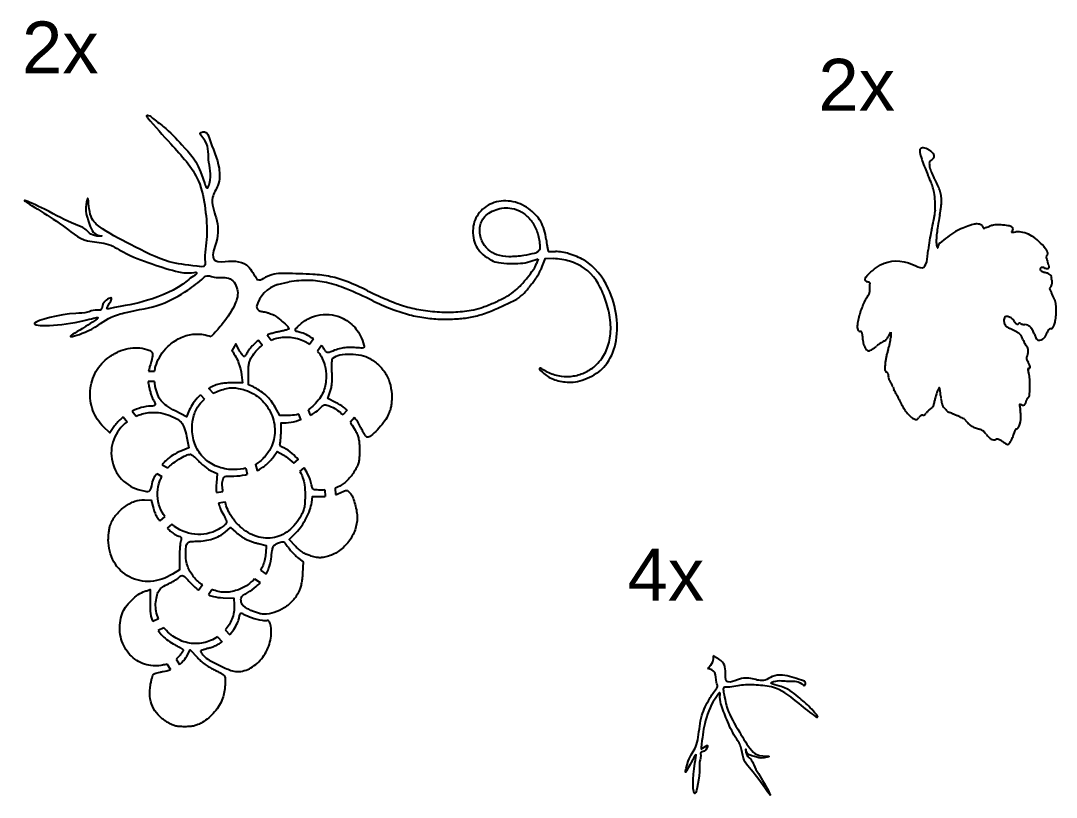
# Model space of a CAD drawing. Header units: millimetres. Extents: x 19 to 1015, y 178 to 925.
import ezdxf

# ---------------------------------------------------------------- set-up
doc = ezdxf.new("R2010")
doc.units = ezdxf.units.MM
doc.styles.add('Größe 50', font='arial.ttf', dxfattribs={"height": 50})

msp = doc.modelspace()

# ---------------------------------------------------------------- linework, layer by layer
for p, q in [((508.85, 693.3), (516.86, 695.78)), ((516.86, 695.78), (515.33, 691.3)), ((520.98, 688.5), (524.13, 696.48)), ((524.13, 696.48), (531.45, 696.15)), ((274.28, 681.75), (267.28, 681.79)), ((266.31, 671.2), (277.5, 673.91)), ((478.32, 648.56), (494.71, 656)), ((256.49, 622.76), (260.3, 617.81)), ((300.81, 618.86), (297.33, 613.71)), ((853.95, 621.33), (856.23, 625.4)), ((856.23, 625.4), (856.04, 620.23)), ((308.63, 612.56), (304.87, 607.01)), ((858.28, 572.61), (858.99, 570.07)), ((192.28, 565.15), (196, 560.97)), ((126.42, 549.23), (130.29, 544.56)), ((295.88, 550.63), (297.85, 545.47)), ((333.37, 550.34), (329.2, 545.81)), ((117.94, 543.79), (121.76, 539.18)), ((340.36, 543.17), (336.09, 538.53)), ((877.07, 542.58), (879.29, 541.66)), ((926.66, 541.84), (929.37, 539.13)), ((150.09, 489.27), (155.19, 486.62)), ((155.32, 497.82), (160.85, 494.95)), ((235.72, 494.38), (237.24, 488.59)), ((287.83, 491.18), (291.99, 494.69)), ((207.58, 471.09), (213.84, 472.05)), ((311.8, 473.58), (312.16, 467.22)), ((321.71, 475.41), (322.08, 469.02)), ((209.45, 461.26), (215.85, 462.24)), ((157.89, 447.89), (153.16, 443.85)), ((164.65, 440.51), (160.12, 436.64)), ((250.05, 396.34), (255.3, 392.56)), ((194.13, 382.12), (190.76, 376.99)), ((244.27, 388.19), (249.57, 384.36)), ((203.14, 377.61), (199.77, 372.5)), ((151.85, 349.59), (146.22, 347.03)), ((157.07, 340.98), (151.38, 338.39)), ((216.06, 338.91), (220.29, 334.21)), ((208.56, 332.28), (212.92, 327.44)), ((168.81, 310.89), (172.07, 305.73)), ((160, 306.11), (163.36, 300.79))]:
    msp.add_line(p, q)
for points in [[(491.62, 744.48, -0.089204), (501.22, 740.77, -0.082637), (509.23, 733.88, -0.076532), (515.03, 724.25, -0.061946), (518.21, 712.6, -0.042237), (518.57, 706.29, -0.206347), (517.1, 703.12, -0.127556), (513.29, 701.15, -0.012786), (503.17, 699.13, -0.044234), (488.84, 697.94, -0.082413), (477.39, 699.9, -0.101855), (468.8, 705.01, -0.101723), (462.93, 713.1, -0.060535), (461.13, 718.85, -0.064117), (460.8, 724.76, -0.066708), (461.97, 730.34, -0.075709), (464.54, 735.17, -0.088695), (469.49, 739.79, -0.061124), (476.4, 743.16, -0.059352), (484.16, 744.83, -0.071119)], [(286.78, 546.44, -0.019033), (284.53, 545.92, -0.046316), (276.96, 545.19), (268.52, 545.15), (264.01, 553.13, 0.033069), (260.07, 559.15, 0.040521), (255.6, 564.18, 0.040296), (250.37, 568.43, 0.060825), (238.37, 574.68), (238.37, 586.02, -0.012718), (238.53, 592.22, -0.046489), (239.09, 596.11, -0.059102), (240.28, 599.33, -0.030313), (242.48, 603.05, -0.080161), (251.58, 612.74), (247.92, 617.49, 0.043198), (240.18, 610.07, 0.06082), (237.51, 606.15, -0.020383), (236.58, 604.52, -0.028116), (235.61, 603.15, -0.027601), (234.71, 602.14, -0.199904), (234.13, 601.89, -0.218271), (233.5, 602.18, -0.016082), (232.29, 603.69, -0.019996), (230.92, 605.66, -0.013718), (229.52, 608), (226.09, 614.1), (222.49, 607.35, -0.079002), (228.92, 595.6, -0.053087), (231.64, 584.35), (232.68, 576.51), (221.63, 576.51, 0.0151), (215.68, 576.33, 0.035249), (211.26, 575.75, 0.054072), (205.97, 574.06, 0.03908), (200.25, 571.23), (204.36, 566.62, -0.036538), (210.64, 569.32, -0.028665), (217.31, 571.2, -0.052337), (222.92, 571.84, -0.052156), (228.55, 571.3, -0.028262), (235.29, 569.54, -0.106792), (250.12, 560.94, -0.104205), (260.24, 546.92, -0.106123), (263.73, 530.23, -0.11473), (259.89, 514.09, -0.073036), (253.29, 504.62, -0.074622), (245.07, 498.13), (246.65, 492.13, 0.057654), (255.44, 497.86, 0.069318), (262.45, 505.56), (265.92, 510.62), (271.73, 507.36, -0.025988), (274.26, 505.76, -0.044845), (281.9, 499.25), (286.06, 502.77, 0.028343), (280.43, 508.72, 0.091093), (272.35, 513.95, -0.031901), (270.22, 514.99, -0.108463), (269.09, 516.03, -0.145398), (268.66, 517.26, -0.075922), (268.85, 518.88, 0.03631), (269.17, 520.58, 0.009443), (269.44, 523.35, 0.009551), (269.64, 526.53, 0.009621), (269.71, 529.71), (269.73, 538.19, 0.122651), (288.67, 541.46)]]:
    msp.add_lwpolyline(points, format="xyb", close=True)
for points in [[(245.96, 650.08, 0.272151), (249.61, 645.63, 0.028255), (252.7, 645.07, -0.064463), (255.47, 644.48, -0.009696), (258.37, 643.58, -0.016199), (260.77, 642.69, -0.061106), (265.05, 640.31, -0.019234), (270.82, 635.75, -0.012826), (276.24, 630.88, -0.205968), (277.19, 628.66, -0.31995), (276.86, 628.2, -0.009337), (274.46, 627.42, -0.015495), (271.45, 626.61, -0.009647), (267.88, 625.83, 0.011967), (264.01, 624.98, 0.011129), (260.1, 623.92, 0.011186), (256.66, 622.82, 0.002772), (256.49, 622.76)], [(300.81, 618.86, 0.028664), (293.7, 623.16, 0.072619), (288.02, 625.19, -0.026847), (284.37, 626.12, -0.300575), (283.46, 627.23, -0.214323), (283.99, 628.81, -0.015119), (287.33, 632.2, -0.079276), (296.5, 638.55, -0.074492), (307.38, 641.9, -0.074689), (318.75, 641.92, -0.080408), (329.31, 638.55, -0.050319), (336.24, 634.11, -0.058614), (341.76, 628.57, -0.055151), (346.09, 621.61, -0.037608), (349.47, 612.92, -0.100658), (349.64, 611.15, -0.309964), (348.9, 610.29, -0.07859), (346.8, 610.06, -0.004555), (340.32, 610.45, 0.023889), (333.85, 610.59, 0.040617), (328.47, 610.01, 0.03734), (322.95, 608.52, 0.016928), (315.98, 605.8, -0.148554), (314.81, 605.67, -0.110981), (313.6, 606.18, -0.073205), (312.34, 607.41, -0.029722), (311, 609.4, 0.055377), (308.63, 612.56, 0.055377)], [(148.12, 587.8, -0.03145), (149.05, 592.38, -0.064157), (152.68, 601.13, -0.053483), (158.6, 609.29, -0.074356), (169.32, 618.1, -0.086793), (181.61, 622.81, -0.086759), (194.77, 623.07, -0.042452), (202.52, 621.19, -0.042452)], [(260.3, 617.81, -0.038156), (265.79, 619.61, -0.095819), (280.11, 620.32, -0.089488), (294.05, 615.7, -0.024076), (297.33, 613.71, -0.024076)], [(117.94, 543.79, 0.008955), (116.46, 542.59, 0.061849), (109.58, 535.14), (104.93, 528.66), (99.05, 534.3, -0.113672), (88.72, 550.06, -0.108347), (86.09, 569.04, -0.108248), (91.64, 587.4, -0.11328), (104.3, 601.4, -0.044274), (113.43, 606.65, -0.058103), (122.56, 609.65, -0.062129), (131.63, 610.35, -0.062511), (140.57, 608.8, -0.054848), (144.57, 607.08, -0.227197), (146.03, 604.98, -0.102639), (145.88, 601.42, -0.007494), (143.32, 591.91, 0.011635), (142.25, 587.8, 0.011635)], [(304.87, 607.01, -0.044763), (308.22, 602.25, -0.072681), (311.81, 593.17, -0.058051), (313.03, 582.71, -0.038134), (312.46, 575.23, -0.055066), (310.74, 568.83, -0.054366), (307.64, 562.9, -0.036003), (302.92, 556.83, -0.045801), (297.3, 551.65, -0.014349), (295.88, 550.63, -0.014349)], [(333.37, 550.34, 0.020382), (329.89, 553.06, 0.038609), (322.21, 557.74), (314.69, 561.54), (317.03, 568.41, 0.03306), (318.06, 572.24, 0.027003), (318.66, 576.44, 0.023066), (318.86, 581.29, 0.01345), (318.68, 587.11, -0.010384), (318.49, 592.23, -0.021798), (318.6, 596.2, -0.023235), (318.95, 599.12, -0.181209), (319.62, 600.29, -0.125368), (326.25, 603.41, -0.050325), (336.3, 604.33, -0.049464), (346.86, 603.17, -0.081423), (355.21, 599.93, -0.058999), (364.36, 592.97, -0.072109), (370.93, 584.47, -0.071617), (374.85, 574.41, -0.057165), (376.18, 562.82, -0.018702), (375.98, 557.45, -0.035666), (375.35, 553.17, -0.037157), (374.14, 549.14, -0.022267), (372.14, 544.55, -0.050556), (368.27, 538.32, -0.026944), (362.35, 531.44, -0.021928), (356.21, 525.58, -0.181526), (352.66, 524.25, -0.230861), (351.76, 524.69, -0.017994), (350.15, 526.92, -0.021648), (348.36, 529.85, -0.014714), (346.57, 533.32, 0.043172), (342.22, 540.71, 0.014722), (340.36, 543.17, 0.014722)], [(141.79, 577.8, 0.012688), (142.6, 573.24, 0.013274), (143.49, 569.39, 0.013492), (144.58, 565.62, 0.013377), (145.71, 562.39, 0.052742), (146.65, 560.51, -0.031406), (148.43, 557.33, -0.193746), (148.55, 555.49, -0.263564), (147.38, 554.43, -0.055362), (144.54, 554.11, 0.072505), (135.18, 552.75, 0.046329), (126.42, 549.23)], [(192.28, 565.15, 0.013142), (190.32, 563.22, 0.039116), (185.17, 556.92, 0.048002), (181.44, 550.3), (178.6, 543.89), (167.8, 549.52, -0.031498), (159.75, 554.38, -0.070457), (154.53, 559.23, -0.076609), (151.11, 565.06, -0.043129), (148.75, 572.94, -0.025983), (148, 577.8)], [(235.72, 494.38, -0.014336), (233.64, 493.92, -0.063971), (221.44, 493.19, -0.087488), (206.39, 496.9, -0.10141), (194.4, 505.44, -0.101552), (186.74, 518, -0.087968), (184.12, 533.23, -0.071948), (185.94, 545.29, -0.085396), (191.08, 555.57, -0.052557), (196, 560.97)], [(130.29, 544.56, -0.080655), (142.44, 547.96, -0.113358), (160.81, 545.87, -0.036027), (168.67, 542.44, -0.092645), (173.52, 538.62, -0.094074), (176.61, 533.34, -0.037918), (178.83, 525.25), (180.99, 514.08), (173.43, 510.95, 0.038702), (165.71, 507.02, 0.05023), (159.37, 502.23, 0.039512), (155.32, 497.82, 0.039512)], [(297.85, 545.47, 0.013813), (301.91, 547.73, 0.07037), (306.99, 551.81, -0.025109), (309.79, 554.5, -0.143034), (311.64, 555.36, -0.120755), (313.82, 555.15, -0.015751), (318.21, 553.48, -0.063992), (324.14, 550.06, -0.023281), (329.2, 545.81, -0.023281)], [(336.09, 538.53, -0.004124), (336.86, 537.58, -0.047632), (341.13, 531.03, -0.025775), (343.18, 526.58, -0.044616), (344.34, 522.68, -0.0371), (344.92, 518.17, -0.012629), (345.1, 511.56, -0.0115), (344.96, 504.81, -0.041191), (344.42, 500.54, -0.052779), (343.27, 496.98, -0.028712), (341.16, 492.89, -0.048366), (334.7, 484.04, -0.076063), (327.46, 478.05, -0.054405), (321.71, 475.41, -0.054405)], [(160.85, 494.95, -0.041772), (164.6, 498.34, -0.025216), (171.45, 503.02, -0.022818), (178.37, 506.83, -0.11502), (182.64, 507.83, -0.157353), (183.71, 507.48, -0.016732), (185.8, 505.86, -0.019337), (188.21, 503.71, -0.014383), (190.71, 501.15, 0.02349), (193.49, 498.41, 0.018321), (196.75, 495.69, 0.018668), (199.97, 493.38, 0.042198), (202.61, 491.94), (208.35, 489.4), (207.49, 480.24, 0.044033), (207.45, 472.42, 0.005528), (207.58, 471.09, 0.005528)], [(213.84, 472.05, -0.014366), (213.15, 477.61, -0.085174), (213.56, 483.05, -0.071194), (214.47, 485.25, -0.174542), (215.79, 486.36, -0.079711), (218.22, 486.83, -0.007805), (224.2, 486.92, 0.055565), (235.59, 488.19, 0.008663), (237.24, 488.59)], [(287.83, 491.18, -0.04919), (290.46, 485.68, -0.056802), (292.2, 478.39, -0.029142), (292.79, 469, -0.010942), (292.67, 461.82, -0.038191), (292.13, 457.21, -0.047885), (290.98, 453.3, -0.025309), (288.85, 448.71, -0.102974), (276.97, 434.31, -0.133217), (261.32, 427.49, -0.13255), (244.32, 429.49, -0.101446), (228.63, 439.85, -0.024013), (226.05, 442.69, -0.015562), (223.33, 446.2, -0.015652), (220.89, 449.8, -0.028427), (219.16, 452.91, -0.043212), (216.48, 459.94, -0.00607), (215.85, 462.24, -0.00607)], [(311.8, 473.58, -0.01658), (308.76, 473.48, -0.008272), (303, 473.58, -0.107419), (300.93, 474.1, -0.193941), (299.81, 475.37, -0.038719), (299, 478.34, 0.070849), (295.5, 488.55, 0.023538), (291.99, 494.69)], [(157.89, 447.89, -0.063858), (153.11, 456.9, -0.16255), (152.24, 479.5, -0.030547), (153.55, 483.17, -0.018142), (155.19, 486.62)], [(322.08, 469.02, 0.027881), (325.05, 470.19, -0.006839), (330.73, 472.7, -0.111728), (332.77, 473.07, -0.190331), (334.34, 472.37, -0.027387), (336.7, 469.69, -0.075305), (338.91, 465.79, -0.025415), (340.94, 459.57, -0.025738), (342.41, 452.77, -0.040345), (342.89, 446.8, -0.087473), (340.84, 435.15, -0.073171), (334.86, 424.08, -0.073344), (325.97, 415.23, -0.088699), (315.43, 410.01, -0.014829), (310.33, 408.69, -0.05585), (307.06, 408.32, -0.055964), (303.79, 408.69, -0.014931), (298.71, 410, -0.028155), (294.42, 411.51, -0.038781), (290.78, 413.38, -0.037693), (287.39, 415.82, -0.024606), (283.86, 419.11), (277.37, 425.8), (284.12, 432.55, 0.043609), (289.31, 438.74, 0.032743), (293.93, 446.35, 0.033272), (297.41, 454.28, 0.053495), (299.17, 461.45), (299.93, 467.14), (309.17, 467.14, 0.014469), (312.16, 467.22, 0.014469)], [(160.12, 436.64, 0.005614), (161.37, 435.51, 0.018012), (165, 432.54, 0.017637), (168.26, 430.24, 0.083595), (170.35, 429.32, -0.03125), (172.56, 428.62, -0.170347), (173.5, 427.81, -0.173822), (173.72, 426.61, -0.032823), (173.21, 424.39, 0.044937), (172.74, 422.16, 0.009223), (172.35, 418.15, 0.009637), (172.08, 413.45, 0.008928), (171.97, 408.63), (171.93, 396.78), (165.24, 392.55, -0.122821), (144.29, 385.62, -0.142114), (123.78, 389.94, -0.144396), (108.98, 404.47, -0.128089), (103.57, 425.42, -0.019462), (103.74, 429.64, -0.01685), (104.24, 434.04, -0.017197), (104.97, 438.01, -0.04591), (105.84, 440.74, -0.07351), (111.41, 449.91, -0.063176), (119.67, 457.62, -0.066229), (129.12, 462.7, -0.103471), (138.21, 464.12), (144.82, 463.78), (147.08, 455.57, 0.031485), (148.63, 451.06, 0.044122), (150.61, 447.29, 0.033783), (153.16, 443.85, 0.033783)], [(209.45, 461.26, 0.023004), (211.16, 456.04, 0.046062), (214.53, 449.16, -0.030234), (216.84, 444.81, -0.161963), (217.12, 442.18, -0.163435), (215.76, 439.91, -0.030931), (211.87, 436.98, -0.156672), (189.69, 430.78, -0.14634), (167.35, 438.4, -0.021369), (164.65, 440.51)], [(194.13, 382.12, -0.076079), (185.6, 390.07, -0.078016), (179.99, 400.02, -0.088516), (178.03, 410.77, -0.017653), (178.28, 418.9, -0.153383), (179.57, 422.23, -0.194827), (182.39, 423.81, -0.03152), (188.78, 424.21, 0.037094), (196.57, 424.79, 0.041263), (203.9, 426.51, 0.043464), (210.5, 429.3, 0.0522), (216.09, 433.06), (221.19, 437.31), (226.07, 433.03, 0.016199), (228.29, 431.2, 0.010893), (230.93, 429.26, 0.010978), (233.58, 427.49, 0.021277), (235.78, 426.21, 0.025778), (238.16, 425.11, 0.011523), (241.38, 423.91, 0.011371), (244.86, 422.79, 0.015137), (248.08, 421.94), (255.54, 420.21), (255.02, 412.88, -0.076876), (252.37, 401.26, -0.031037), (250.05, 396.34, -0.031037)], [(255.3, 392.56, 0.031158), (257.72, 397.73, 0.065516), (260.15, 407.41, -0.008003), (261.16, 415.16, -0.062014), (262.13, 418.67, -0.125797), (263.67, 420.72, -0.075207), (266.32, 422.25, -0.018555), (270.29, 423.65, -0.163578), (272.13, 423.61, -0.146374), (273.67, 422.47, -0.01394), (276.39, 418.61, 0.025036), (278.21, 416.16, 0.014657), (280.61, 413.4, 0.014637), (283.18, 410.77, 0.024026), (285.52, 408.72), (290.93, 404.43), (290.35, 393.04, -0.016311), (289.92, 387.87, -0.020305), (289.17, 383.1, -0.022465), (288.15, 378.97, -0.041566), (286.9, 375.75, -0.071822), (281.06, 367.14, -0.06438), (272.81, 360.16, -0.065291), (263.19, 355.59, -0.07841), (253.3, 354.03, -0.053033), (250.65, 354.31, -0.020602), (247.08, 355.24, -0.020121), (243.26, 356.57, -0.023514), (239.76, 358.14, -0.014986), (235.4, 360.51, -0.064975), (233.07, 362.31, -0.101757), (231.83, 364.22, -0.070467), (231.22, 366.72, -0.05705), (231.27, 369.3, -0.135204), (232.01, 371.05, -0.088386), (233.78, 372.62, -0.015861), (237.62, 374.8, 0.063629), (245.9, 380.6, 0.028439), (249.57, 384.36, 0.028439)], [(151.85, 349.59, -0.012923), (151.06, 351.5, -0.121891), (149.25, 365.94, -0.0307), (150.47, 372.71, -0.093402), (152.4, 376.94, -0.095815), (155.7, 380.12, -0.033343), (161.5, 383.35, 0.011716), (164.71, 384.97, 0.013418), (167.7, 386.67, 0.012599), (170.15, 388.23, 0.071357), (171.3, 389.27, -0.113435), (173.4, 390.87, -0.208791), (175.52, 390.9, -0.101747), (178.1, 389.14, -0.017973), (182.03, 384.77, 0.055386), (188.38, 378.68, 0.017582), (190.76, 376.99)], [(244.27, 388.19, -0.053005), (237.59, 382.19, -0.084513), (227.34, 377.14, -0.022697), (220.97, 375.56, -0.049516), (215.97, 375.07, -0.049516), (210.97, 375.56, -0.022697), (204.61, 377.14, -0.010231), (203.14, 377.61)], [(160, 306.11, -0.033767), (155.68, 304.91, -0.052728), (148.78, 304.23, -0.127208), (132.69, 308.52, -0.123278), (120.47, 320.11, -0.117183), (114.76, 336.61, -0.107477), (116.81, 354.5, -0.076038), (120.04, 360.7, -0.039772), (125.75, 367.31, -0.039798), (132.4, 372.92, -0.077911), (138.59, 376.03, 0.001807), (140.5, 376.65, 0.002857), (142.14, 377.2, 0.000684), (143.57, 377.68, 0.119816), (143.7, 377.77, -0.674748), (143.76, 377.75, -0.000182), (143.78, 374.04, -0.001761), (143.78, 369.86, -0.001037), (143.75, 364.86, 0.010211), (143.84, 357.78, 0.032861), (144.31, 353.09, 0.044613), (145.29, 349.33, 0.02094), (146.22, 347.03)], [(199.77, 372.5, 0.028692), (204.59, 371.08, 0.046648), (213.98, 369.79), (224.19, 369.34), (224.66, 362.91, -0.116594), (222.47, 349.28, -0.081728), (216.06, 338.91, -0.081728)], [(208.56, 332.28, -0.047605), (201.96, 328.65, -0.102115), (187.6, 325.69, -0.107125), (172.51, 328.96, -0.095953), (159.43, 338.26, -0.022497), (157.07, 340.98, -0.022497)], [(151.38, 338.39, 0.037511), (155.69, 333.29, 0.041497), (161.1, 328.65, 0.036334), (167.43, 324.73, -0.008191), (170.58, 323.02, -0.012693), (173.24, 321.43, -0.006962), (175.38, 320.03, -0.248443), (175.65, 319.52, -0.132671), (175.51, 318.97, -0.011085), (174.74, 317.7, -0.014157), (173.73, 316.21, -0.010454), (172.53, 314.62, -0.058548), (168.81, 310.89, -0.058548)], [(172.07, 305.73, 0.032021), (174.98, 308.38, 0.062364), (178.97, 313.68), (182.38, 319.64), (189.2, 312.24, 0.026154), (192.64, 308.88, 0.02299), (196.56, 305.74, 0.02315), (200.72, 302.99, 0.027732), (204.88, 300.82, -0.009704), (208.35, 299.16, -0.012665), (211.45, 297.51, -0.010294), (213.96, 296.01, -0.105131), (214.83, 295.18, -0.138505), (215.91, 291.93, -0.027182), (215.85, 285.7, -0.029301), (215, 278.86, -0.040733), (213.4, 272.9, -0.048512), (210.26, 266.24, -0.041697), (205.75, 259.94, -0.040981), (200.16, 254.37, -0.042895), (193.82, 249.88, -0.026074), (189.81, 247.8, -0.046808), (186.3, 246.59, -0.042265), (182.4, 245.98, -0.017431), (177.04, 245.79, -0.0172), (171.52, 245.97, -0.047447), (167.68, 246.6, -0.051181), (164.19, 247.91, -0.022759), (159.9, 250.3, -0.065664), (151.49, 257.17, -0.08467), (145.98, 265.46, -0.084617), (143.53, 275.12, -0.065491), (144.08, 285.98, -0.011903), (144.81, 289.47, -0.015182), (145.66, 292.64, -0.01313), (146.5, 295.23, -0.111109), (147.16, 296.26, -0.11032), (148.15, 296.9, -0.015865), (150.46, 297.65, -0.017363), (153.29, 298.36, -0.014053), (156.37, 298.94, 0.051228), (163.36, 300.79)]]:
    msp.add_lwpolyline(points, format="xyb")
for points in [[(142.25, 587.8), (148.12, 587.8)], [(148, 577.8), (141.79, 577.8)]]:
    msp.add_lwpolyline(points)
for centre, radius, start, end in [((890.41, 799.62), 6.44, 168.81773, 178.32292), ((893.11, 799.54), 9.14, 178.32301, 196.79335), ((886.08, 800.48), 2.03, 146.34684, 168.81769), ((1082.73, 856.77), 207.21, 196.79344, 198.70914), ((885.72, 800.72), 1.59, 120.20874, 146.34683), ((886.49, 799.4), 3.12, 104.40739, 120.20878), ((887.12, 796.93), 5.67, 83.51722, 104.40742), ((886.59, 792.28), 10.35, 70.20228, 83.51726), ((885.52, 789.3), 13.52, 58.58372, 70.20228), ((882.3, 784.02), 19.7, 49.82058, 58.58371), ((883.49, 785.44), 17.85, 40.90258, 49.82063), ((893.63, 794.22), 4.43, 15.78882, 40.90254), ((1049.23, 845.43), 171.84, 198.70913, 201.25685), ((896.09, 787.83), 2.91, 132.42219, 182.17864), ((914.03, 788.52), 20.87, 182.17865, 193.82967), ((-7251.01, 9703.13), 12074.24, 312.42212, 312.426246), ((-14750.48, 17908.54), 23190.48, 312.426264, 312.428785), ((-14545.2, 17683.95), 22886.21, 312.42877, 312.431291), ((-6057.95, 8399.43), 10307.03, 312.431271, 312.435854), ((894.37, 795.23), 3.7, 312.43594, 339.10685), ((895.57, 794.77), 2.42, 339.10688, 15.78881), ((1001.73, 826.95), 120.87, 201.25685, 204.57336), ((925.55, 791.35), 32.73, 193.82971, 203.5193), ((949.01, 801.56), 58.31, 203.5193, 209.80766), ((703.57, 690.61), 206.98, 22.45491, 24.57342), ((848.04, 750.31), 50.66, 16.42558, 22.45492), ((845.19, 742.09), 61.33, 24.167, 29.80766), ((856.4, 747.12), 49.05, 17.49751, 24.16692), ((857.12, 752.99), 41.2, 9.55965, 16.42552), ((820.95, 746.44), 77.95, 357.24499, 9.89237), ((862.4, 749.01), 42.75, 10.35405, 17.49744), ((483.49, 721.69), 29.62, 111.49062, 144.57588), ((485.28, 717.14), 34.52, 81.31142, 111.49061), ((484.51, 712.11), 39.6, 54.08674, 81.31142), ((873.95, 751.12), 31.02, 1.2685, 10.35406), ((779.61, 761.17), 125.8, 353.00301, 354.68816), ((885.05, 751.36), 19.91, 354.68819, 1.26852), ((481.9, 722.82), 27.68, 144.57583, 179.3896), ((478.86, 704.31), 49.24, 43.57877, 54.08678), ((490.02, 714.93), 33.84, 29.65971, 43.57874), ((1906, 576.76), 1020.76, 170.80522, 170.99132), ((3394.64, 335.79), 2528.78, 170.74037, 170.80523), ((1516.72, 624.55), 623.83, 169.57004, 170.52138), ((765.05, 762.92), 140.47, 349.56993, 351.2922), ((763.82, 763.11), 141.72, 351.29218, 353.003), ((487.96, 713.76), 36.2, 16.27215, 29.65976), ((743.92, 756.79), 155.17, 347.43273, 351.11355), ((2666.51, 456.19), 1790.77, 170.99135, 171.1135), ((1048.35, 702.75), 148.97, 170.52141, 173.27813), ((1326.58, -373.74), 1170.12, 109.79117, 110.14182), ((965.22, 630.47), 102.87, 107.7073, 109.7912), ((944.51, 695.32), 34.79, 103.70047, 107.70732), ((939.87, 714.39), 15.17, 96.24793, 103.7004), ((939.08, 721.53), 7.99, 79.89695, 96.24795), ((938.85, 720.22), 9.31, 65.32161, 79.89699), ((939.93, 722.56), 6.74, 48.39377, 65.32156), ((943.45, 726.53), 1.43, 354.97938, 48.39379), ((966.28, 685.23), 44.63, 106.13724, 110.29714), ((958.26, 712.94), 15.79, 97.10378, 106.13717), ((958.41, 711.75), 16.98, 88.47475, 97.10377), ((957.33, 671.47), 57.28, 84.98529, 88.47479), ((953.5, 627.77), 101.15, 81.0811, 84.98531), ((967.43, 716.55), 11.29, 61.49301, 81.08113), ((493.87, 722.7), 39.64, 179.38962, 192.74068), ((461.97, 706.17), 63.28, 7.45941, 16.27219), ((997.81, 696.07), 105.92, 165.25396, 175.54829), ((977.38, 711.12), 77.51, 173.27811, 177.21715), ((1001.31, 595.36), 151.51, 123.1727, 126.70116), ((932.58, 700.49), 25.91, 110.14183, 123.17265), ((946.83, 726.24), 1.96, 174.97946, 200.07779), ((945.39, 725.71), 0.43, 200.07779, 276.61527), ((944.87, 730.25), 5, 276.61539, 289.84083), ((754.63, 1257.48), 565.5, 289.84087, 290.29718), ((972.4, 721.93), 0.222, 145.1858, 254.41828), ((976.05, 719.39), 4.67, 132.83477, 145.18585), ((973.05, 724.24), 2.63, 254.41822, 273.38599), ((971.94, 724.85), 1.84, 358.62943, 61.49308), ((970.96, 724.87), 2.82, 312.8347, 358.62949), ((958.62, 968.03), 246.84, 273.38599, 274.12808), ((978.06, 698.69), 23.2, 76.97028, 94.12803), ((976.96, 693.92), 28.09, 62.10435, 76.97029), ((973.12, 686.66), 36.31, 49.19804, 62.10435), ((478.62, 719.25), 24.01, 192.74073, 212.18072), ((752.35, 744.19), 229.58, 187.45942, 188.53084), ((645.17, 728.11), 121.2, 188.53086, 190.2591), ((932.48, 713.3), 32.57, 177.21711, 184.74696), ((951.06, 714.84), 51.2, 184.74692, 188.08221), ((902.23, 708.28), 1.97, 198.82803, 234.11416), ((891.87, 709.71), 10.17, 343.85854, 354.17055), ((905.5, 708.31), 3.52, 128.81652, 174.17061), ((1063.59, 511.8), 255.74, 126.70122, 128.81652), ((954.45, 665.04), 64.87, 40.84021, 49.19802), ((975.46, 683.2), 37.1, 34.86191, 40.84017), ((480.37, 720.35), 26.07, 212.18068, 230.69018), ((496.97, 740.62), 52.28, 230.69017, 241.68916), ((839.38, 763.26), 318.57, 190.25901, 190.82165), ((526.84, 703.52), 0.371, 190.8215, 254.45891), ((527.25, 704.97), 1.88, 254.45892, 267.68276), ((538.44, 981.45), 278.58, 267.68275, 268.06227), ((534.53, 865.95), 163.01, 268.06228, 268.8266), ((536.71, 972.66), 269.75, 268.82657, 269.35071), ((533.15, 658.31), 44.62, 72.39783, 89.35068), ((519, 613.7), 91.42, 62.48475, 72.39784), ((901.29, 706.98), 0.37, 234.11415, 343.85848), ((1006.81, 697.65), 1.24, 153.63885, 182.74844), ((1007.95, 697.7), 2.38, 182.74842, 202.1313), ((1007.16, 697.47), 1.63, 129.97945, 153.63887), ((999.2, 699.74), 8.17, 16.48006, 34.86182), ((1004.24, 700.95), 2.91, 309.97945, 345.2432), ((1003.75, 701.09), 3.43, 345.24318, 16.48008), ((482.19, 713.19), 21.12, 241.68924, 261.21956), ((492.44, 779.56), 88.28, 261.21962, 267.96871), ((492.53, 782.16), 90.87, 267.96869, 274.81212), ((496.72, 732.4), 40.94, 274.81211, 287.23335), ((493.48, 698.76), 23.09, 325.33087, 341.1432), ((485.81, 702.39), 37.82, 332.42539, 338.45839), ((528.28, 624.16), 72.06, 80.89094, 87.47997), ((530.87, 640.29), 55.72, 72.90116, 80.89091), ((530.25, 638.29), 57.82, 65.07279, 72.90116), ((536.12, 650.34), 44.42, 24.10727, 65.3883), ((527.51, 642.91), 61.88, 23.18375, 56.97062), ((1002.07, 685.14), 2.67, 117.33016, 135.28923), ((1001.7, 685.86), 1.86, 93.78754, 117.33018), ((1001.77, 684.84), 2.89, 75.7811, 93.78754), ((999.85, 677.29), 10.68, 68.97668, 75.78119), ((1016.28, 701.09), 11.37, 202.13122, 208.21323), ((998.92, 691.77), 8.33, 21.06039, 28.21317), ((996.71, 690.92), 10.7, 15.13223, 21.06034), ((997.77, 691.21), 9.6, 9.02815, 15.13214), ((1004.15, 692.22), 3.14, 354.97944, 9.02816), ((1010.83, 691.64), 3.57, 174.97943, 185.53455), ((1010.84, 691.64), 3.58, 185.53465, 196.05981), ((1010.21, 691.46), 2.92, 196.0598, 207.49914), ((1008.49, 690.56), 0.984, 207.49923, 233.26196), ((1006.92, 688.46), 1.64, 19.93435, 53.26197), ((1006.75, 688.43), 1.83, 317.51307, 348.40235), ((1006.81, 688.42), 1.76, 348.40236, 19.93435), ((270.46, 648.05), 33.89, 95.37368, 124.78239), ((271.23, 140.09), 541.67, 86.93274, 89.67753), ((294.17, 568.19), 112.96, 78.15355, 86.9327), ((297.88, 585.88), 94.88, 68.33038, 78.15357), ((404.86, 760.03), 130.82, 316.36607, 320.95691), ((404.66, 760.19), 131.07, 320.95691, 325.3308), ((437.06, 728.05), 92.91, 326.11591, 329.25805), ((439.93, 726.34), 89.58, 329.25809, 332.42543), ((836.09, 675.51), 5.01, 144.41874, 172.94475), ((1001.21, 686), 1.46, 135.28924, 183.91588), ((1001.5, 686.02), 1.75, 183.91582, 226.2638), ((1004.09, 688.72), 5.49, 226.26373, 247.19371), ((1010.53, 704.05), 22.12, 247.19369, 254.62739), ((1007.23, 696.48), 9.89, 248.97669, 255.0658), ((999.6, 664.29), 19.11, 65.74163, 74.62741), ((1007.31, 696.79), 10.2, 255.06572, 261.01489), ((1007.07, 695.28), 8.67, 261.01481, 267.1756), ((1006.74, 688.54), 1.93, 267.17553, 285.97303), ((1006.78, 688.39), 1.78, 285.97297, 317.51306), ((1003.94, 673.91), 8.56, 49.54482, 65.74167), ((1006.63, 677.07), 4.4, 26.00962, 49.54477), ((1013.79, 676.49), 3.32, 160.32447, 171.37513), ((1008.97, 678.21), 1.81, 340.32442, 26.00957), ((276.44, 641.08), 31.78, 108.59633, 163.56271), ((294.49, 554.65), 120.47, 89.13136, 98.10617), ((295.07, 593.25), 81.86, 77.14234, 89.13142), ((286.64, 556.31), 119.76, 67.62828, 77.14239), ((220.97, 392.3), 303.18, 64.19686, 68.33042), ((459.84, 707.61), 54.86, 307.57804, 316.36611), ((468.33, 698.25), 49.8, 301.97765, 322.40947), ((858.72, 395.78), 444.05, 141.42582, 142.21191), ((469.01, 706.59), 54.42, 321.42579, 326.11583), ((493.01, 625.69), 93.96, 17.12927, 27.09109), ((832.73, 675.93), 1.62, 172.94478, 233.08905), ((834.71, 678.56), 4.92, 233.08912, 259.51017), ((830.38, 655.16), 18.88, 74.51135, 79.51019), ((835.13, 672.31), 1.09, 34.54339, 74.51139), ((850.14, 668.09), 14.5, 174.23854, 179.41193), ((849.62, 668.1), 13.98, 179.41188, 184.63704), ((844.34, 668.68), 8.66, 166.62975, 174.23858), ((820.65, 674.31), 15.68, 346.6298, 352.33299), ((835.19, 672.35), 1.01, 352.33293, 34.54337), ((1010.39, 667.24), 1.45, 154.65498, 190.73671), ((1011.65, 666.64), 2.85, 132.83468, 154.65504), ((1007.22, 671.43), 3.67, 312.83471, 339.48482), ((1013.18, 676.58), 2.69, 171.37517, 184.28902), ((1012.46, 676.53), 1.97, 184.28896, 199.256), ((1011.21, 676.09), 0.656, 199.25614, 233.26197), ((999.78, 674.21), 11.61, 339.48481, 350.78583), ((1009.99, 674.45), 1.39, 1.92385, 53.2619), ((1000.3, 674.13), 11.09, 350.78586, 1.92387), ((156.78, 240.82), 460.92, 64.13611, 67.62836), ((524.85, 1020.83), 394.95, 244.19687, 245.50412), ((567.45, 1114.31), 497.68, 245.50415, 246.6033), ((548.63, 1070.83), 450.31, 246.60338, 247.71285), ((412, 795.58), 155.05, 293.51849, 298.12606), ((457.18, 711.07), 59.22, 298.126, 307.57811), ((502.06, 628.31), 91.08, 7.57374, 25.32004), ((872.63, 634.36), 46.46, 145.96213, 152.7126), ((810.63, 676.24), 28.36, 325.96219, 330.24604), ((829.45, 665.48), 6.68, 330.24612, 342.78321), ((841.9, 667.47), 6.23, 184.63707, 194.19808), ((831.97, 664.7), 4.04, 342.78326, 359.80883), ((830.96, 664.71), 5.06, 359.80876, 14.19811), ((1013.67, 667.86), 4.8, 190.73677, 206.93682), ((1085.97, 704.6), 85.89, 206.93679, 208.91803), ((968.57, 639.74), 48.23, 21.98664, 28.918), ((987.56, 647.41), 27.76, 11.50331, 21.98662), ((461.85, 870.09), 238.4, 244.1362, 248.66587), ((433.99, 798.76), 161.82, 248.66587, 254.72177), ((421.63, 760.96), 115.42, 247.71292, 250.76568), ((423.68, 766.85), 121.66, 250.76571, 258.71357), ((429.67, 796.83), 152.22, 258.71362, 265.43203), ((442.55, 706.36), 60.75, 279.62178, 288.91006), ((411.91, 795.8), 155.29, 288.91007, 293.51855), ((413.02, 792.3), 157.88, 289.01234, 294.43151), ((493.94, 625.97), 93, 5.29495, 17.12929), ((897.56, 621.96), 74.31, 157.69858, 162.54004), ((893.2, 623.75), 69.61, 152.7126, 157.69861), ((986.93, 647.28), 28.4, 1.15827, 11.50321), ((962.83, 646.79), 52.5, 354.62833, 1.15828), ((428.25, 777.74), 140.03, 254.72174, 261.25742), ((425.77, 761.57), 123.67, 261.25741, 268.43125), ((429.84, 799.07), 154.47, 265.43207, 272.10446), ((428.16, 849.18), 211.32, 268.43122, 272.84611), ((430.68, 776.38), 131.76, 272.10448, 279.62174), ((433.84, 735.11), 97.1, 272.84604, 280.74239), ((435.2, 727.91), 89.78, 280.74238, 289.0123), ((514.79, 630.01), 78.23, 348.33985, 7.57368), ((910.43, 619.76), 87.33, 167.7214, 171.62424), ((891.42, 623.89), 67.88, 162.54, 167.72141), ((970.58, 636.95), 5.59, 157.37064, 176.88458), ((967.36, 638.29), 2.11, 94.81144, 157.37065), ((967.76, 633.59), 6.82, 68.60854, 94.81155), ((966.49, 630.35), 10.31, 47.97091, 68.60858), ((968.9, 633.03), 6.7, 19.4749, 47.9709), ((928.52, 650.02), 86.96, 350.68454, 354.62839), ((528.09, 629.14), 58.7, 348.59078, 5.29495), ((836.67, 630.62), 12.78, 171.62424, 187.74995), ((827.78, 629.41), 3.81, 187.74995, 221.87144), ((975.45, 636.68), 10.47, 176.88465, 189.09016), ((975.08, 636.63), 10.1, 189.09014, 201.45745), ((969.72, 634.52), 4.34, 201.45741, 224.71518), ((970.08, 634.87), 4.84, 224.71517, 236.1321), ((984.12, 655.79), 30.03, 236.13207, 239.09341), ((986.26, 659.37), 34.21, 239.09337, 242.07556), ((986.39, 659.61), 34.48, 242.07552, 245.04007), ((927.53, 533.15), 105.01, 61.87478, 65.04006), ((978.04, 636.26), 2.99, 199.4748, 228.26592), ((978.83, 637.14), 4.18, 228.26591, 250.70181), ((978.15, 635.2), 2.12, 250.70175, 284.55984), ((978.49, 633.91), 0.788, 284.55976, 354.9794), ((979.72, 633.8), 0.447, 132.59622, 174.97941), ((979.67, 633.86), 0.373, 84.06674, 132.59612), ((979.57, 632.89), 1.34, 62.47951, 84.06683), ((976.39, 626.79), 8.22, 56.82442, 62.47951), ((982.98, 636.87), 3.82, 236.82437, 249.96666), ((985.47, 643.72), 11.11, 249.96666, 255.8895), ((985.75, 644.82), 12.24, 255.88953, 261.65914), ((985.3, 641.76), 9.15, 261.65912, 268.83227), ((984.98, 625.77), 6.85, 64.62672, 88.83224), ((984.13, 623.99), 8.82, 44.60222, 64.62663), ((981.46, 621.35), 12.58, 28.222, 44.60218), ((1011.43, 624.58), 4.61, 136.97736, 152.58508), ((1010.19, 625.73), 2.92, 116.44276, 136.97744), ((1010.41, 625.29), 3.41, 98.16548, 116.44272), ((1009.48, 631.77), 3.13, 278.16547, 318.32616), ((1005.97, 634.9), 7.83, 318.32625, 338.60264), ((995.35, 639.06), 19.24, 338.60268, 350.68455), ((827.02, 628.72), 2.79, 221.87144, 264.9794), ((826.47, 622.46), 3.5, 66.65617, 84.9794), ((827.39, 624.59), 1.18, 25.41926, 66.65613), ((825.52, 623.7), 3.25, 4.74816, 25.41925), ((774.99, 619.51), 53.95, 2.08184, 4.74827), ((865.51, 622.8), 36.63, 182.08184, 190.45109), ((845.39, 624.11), 8.68, 308.33924, 317.6337), ((842.46, 626.79), 12.65, 317.63365, 325.53848), ((834.62, 632.17), 22.17, 325.5384, 330.73218), ((812.89, 623.49), 43.33, 348.25574, 352.18974), ((829.49, 621.22), 26.57, 352.18975, 357.86454), ((969.6, 611.86), 15.76, 49.02969, 61.87477), ((973.86, 616.77), 9.25, 30.95819, 49.02978), ((965.69, 611.87), 18.78, 20.31593, 30.95819), ((1009.8, 628.2), 28.26, 200.31596, 204.43966), ((970.51, 615.47), 25, 18.42516, 28.22204), ((1032.63, 636.17), 40.48, 198.42514, 203.79095), ((999.65, 621.63), 4.44, 203.79087, 231.04538), ((998.4, 620.07), 2.44, 231.04533, 271.73446), ((998.2, 626.37), 8.74, 271.73455, 287.47937), ((998.34, 625.93), 8.28, 287.47941, 301.64389), ((999.78, 623.6), 5.54, 301.64385, 320.77777), ((996.83, 626.01), 9.35, 320.7777, 334.60722), ((963.46, 641.85), 46.29, 334.60723, 338.8322), ((1021.33, 619.44), 15.77, 152.58512, 158.83225), ((539.46, 626.84), 47.1, 329.70063, 348.59078), ((542.96, 624.19), 49.47, 321.22814, 348.33984), ((851.82, 620.27), 22.71, 190.45101, 202.42386), ((843.94, 617.02), 14.18, 202.42376, 217.37573), ((835.03, 610.21), 2.97, 217.37568, 264.9794), ((820.73, 636.35), 32.57, 297.4236, 301.2836), ((819.1, 639.04), 35.72, 301.28362, 305.60665), ((808.39, 653.99), 54.1, 305.60667, 308.77355), ((889.17, 553.43), 74.88, 126.4825, 128.77357), ((878.26, 568.18), 56.54, 123.65405, 126.48249), ((876.92, 570.19), 54.12, 121.187, 123.65406), ((850.57, 613.72), 3.24, 101.9698, 121.18702), ((849.46, 618.98), 2.13, 281.96981, 308.33929), ((900.85, 592.3), 49.94, 161.14953, 164.99257), ((801.29, 626.3), 55.26, 341.14952, 344.55241), ((806.97, 624.73), 49.37, 344.55242, 348.2557), ((1015.03, 630.58), 33.99, 204.43968, 208.02977), ((1011.76, 628.84), 30.29, 208.02972, 211.68282), ((992.56, 616.99), 7.73, 211.68271, 221.76759), ((982.79, 608.26), 5.37, 16.83298, 41.76757), ((978.24, 606.88), 10.13, 1.31581, 16.83296), ((544.88, 623.67), 40.82, 308.66933, 329.70067), ((834.92, 608.99), 1.75, 264.97942, 297.42366), ((900.76, 590.45), 50.23, 171.1517, 174.97939), ((917.48, 587.85), 67.15, 168.07277, 171.15166), ((917.41, 587.86), 67.09, 164.99251, 168.07277), ((988.84, 600.42), 2.29, 167.30046, 192.46762), ((991.72, 601.06), 5.24, 192.46766, 207.34705), ((989.55, 600.26), 3.01, 146.82449, 167.30052), ((980.6, 606.11), 7.68, 326.8244, 346.29807), ((1022.76, 617.11), 40.19, 207.34702, 210.66329), ((977.51, 606.87), 10.86, 346.29808, 1.31577), ((519.53, 589.87), 1.38, 167.36129, 229.64667), ((518.81, 590.03), 0.647, 63.89297, 167.36127), ((657.55, 752.31), 214.54, 229.64664, 231.38405), ((451.2, 452.05), 154.3, 61.68873, 63.89295), ((545.19, 626.53), 43.88, 241.68883, 257.87701), ((544.21, 624.52), 41.9, 291.94923, 308.66935), ((556.23, 613.54), 32.45, 305.77447, 321.2282), ((857.77, 589.96), 7.4, 176.16499, 189.65195), ((1063.03, 576.2), 213.13, 174.9794, 176.16496), ((852.34, 589.04), 1.9, 189.65191, 223.94777), ((853.75, 590.39), 3.85, 223.9477, 244.16269), ((988.23, 589.94), 0.425, 106.14724, 179.72294), ((991.33, 589.93), 3.52, 179.72298, 195.83477), ((1287.67, 673.98), 311.56, 195.83483, 196.49189), ((988.75, 588.13), 2.31, 84.97935, 106.14727), ((961.19, 580.61), 31.39, 25.05929, 30.6633), ((989.05, 591.49), 1.06, 264.97944, 322.61656), ((983.76, 591.16), 6.48, 6.99961, 25.05935), ((988.69, 591.77), 1.51, 322.61651, 6.9997), ((541.52, 607.04), 28.62, 231.384, 243.37765), ((545.48, 614.94), 37.46, 243.37762, 253.17953), ((546.91, 619.69), 42.42, 253.17959, 262.3807), ((544.62, 623.88), 41.17, 257.87709, 274.85844), ((544.66, 623.4), 40.69, 274.85848, 291.94923), ((548.24, 609.31), 32.13, 270.31907, 285.88025), ((541.06, 634.57), 58.38, 285.88027, 295.82996), ((541.02, 634.65), 58.47, 295.83004, 305.77447), ((849.86, 582.36), 5.07, 51.27307, 64.1627), ((851.8, 584.77), 1.97, 25.18113, 51.27307), ((851.31, 584.55), 2.51, 2.8026, 25.18106), ((860.3, 582.69), 6.53, 174.97945, 186.91162), ((843.5, 584.16), 10.34, 354.97944, 2.80254), ((860.85, 582.75), 7.08, 186.91164, 198.13859), ((861.77, 583.06), 8.06, 198.13852, 208.61428), ((864.69, 584.65), 11.39, 208.61424, 216.70058), ((843.05, 568.51), 15.61, 31.30407, 36.70056), ((971.6, 580.41), 18.07, 8.52141, 16.49194), ((950.16, 577.19), 39.75, 4.10083, 8.52145), ((932.79, 575.95), 57.17, 0.4099, 4.10081), ((548.14, 628.84), 51.65, 262.38081, 270.31906), ((835.56, 563.96), 24.38, 27.43879, 31.30406), ((836.76, 564.59), 23.02, 23.52268, 27.43881), ((849.7, 570.22), 8.91, 15.5689, 23.52272), ((799.38, 531.88), 70.79, 29.25831, 32.65029), ((941.86, 551.88), 44.13, 158.2944, 164.05302), ((938.82, 553.09), 40.86, 153.26601, 158.2944), ((902.78, 571.25), 0.497, 39.97939, 153.26598), ((902.59, 571.09), 0.744, 8.29292, 39.97938), ((757.43, 549.93), 147.44, 7.54439, 8.2929), ((822.75, 558.58), 81.54, 5.94658, 7.54442), ((641.68, 582.6), 348.38, 357.36498, 358.24824), ((873.07, 575.52), 116.89, 358.24826, 0.40985), ((835.42, 549.88), 30.61, 29.40838, 32.82365), ((834.22, 549.2), 32, 25.43589, 29.40838), ((821.51, 543.16), 46.06, 22.41284, 25.43582), ((913.58, 581.13), 53.53, 202.41287, 205.2193), ((927.59, 587.73), 69.01, 205.21937, 207.53908), ((795.28, 578.18), 104.8, 347.7372, 349.84196), ((941.57, 551.97), 43.82, 164.05309, 169.84194), ((764.33, 552.5), 140.29, 4.88218, 5.9465), ((970.14, 570.08), 66.28, 184.8821, 187.26024), ((967.29, 569.71), 63.41, 187.2602, 189.71878), ((960.09, 568.48), 56.1, 189.71879, 192.12443), ((976.06, 560.76), 10.65, 342.15767, 354.97945), ((989.99, 559.53), 3.33, 160.91219, 174.9794), ((990, 559.53), 3.34, 146.88259, 160.91213), ((989.55, 559.83), 2.8, 131.59065, 146.88262), ((988.62, 560.87), 1.4, 105.97291, 131.59057), ((987.89, 563.41), 1.24, 285.97305, 332.04164), ((985.17, 564.86), 4.33, 332.04166, 350.25855), ((969.81, 567.5), 19.91, 350.2586, 357.36489), ((921.85, 584.74), 62.54, 207.53906, 209.88971), ((882.53, 562.14), 17.19, 209.88958, 216.03503), ((855.56, 542.52), 16.16, 27.65974, 36.03495), ((894.74, 566.86), 30.02, 214.10868, 233.95331), ((896.91, 543.31), 7.85, 138.54305, 147.63501), ((905.66, 535.57), 19.53, 133.94103, 138.5431), ((906.43, 534.78), 20.63, 129.40104, 133.94102), ((901.66, 540.59), 13.12, 123.02675, 129.40098), ((887.79, 561.92), 12.32, 303.02675, 312.58181), ((893.33, 555.89), 4.13, 312.58174, 334.16384), ((889.67, 557.66), 8.21, 334.16388, 347.73717), ((912.99, 558.36), 7.92, 192.12451, 202.32376), ((913.37, 558.52), 8.34, 202.3238, 218.239), ((933.01, 573.99), 33.34, 218.23898, 223.92133), ((936.97, 577.81), 38.84, 223.92137, 228.6554), ((912.88, 550.43), 2.37, 228.65539, 264.9794), ((906.93, 531.13), 17.89, 59.15899, 71.27499), ((979.85, 555.85), 0.0574, 79.26484, 177.99927), ((980.5, 555.82), 0.711, 177.99886, 189.48529), ((2158.69, 752.68), 1195.23, 189.48548, 189.55011), ((974.71, 528.72), 27.67, 77.96024, 79.26451), ((1293.13, 607.06), 317.51, 189.55022, 189.82776), ((1554.09, 652.26), 582.35, 189.82782, 190.00406), ((977.08, 539.83), 16.31, 75.25274, 77.96019), ((946.55, 545.09), 34.57, 6.69765, 10.00408), ((933.53, 543.56), 47.68, 4.09952, 6.69766), ((972.72, 523.29), 33.41, 73.66942, 75.25282), ((983.23, 559.14), 3.94, 253.66945, 279.25293), ((983.45, 557.79), 2.57, 279.25286, 314.46334), ((982.59, 558.66), 3.79, 314.46335, 342.15769), ((143.36, 509.2), 36.95, 125.78069, 261.14033), ((881.61, 549.06), 7.76, 252.59179, 262.40994), ((880.82, 543.1), 1.75, 262.4099, 292.09772), ((880.67, 543.48), 2.15, 292.09761, 317.91669), ((871.9, 551.4), 13.97, 317.9167, 324.40841), ((890.21, 538.29), 8.55, 135.47554, 144.40846), ((887.23, 541.22), 4.38, 120.72954, 135.47565), ((886.69, 542.13), 3.32, 103.48268, 120.72953), ((886.62, 542.42), 3.02, 84.97934, 103.4827), ((887.16, 548.56), 3.15, 264.97944, 282.59703), ((887.23, 548.27), 2.85, 282.59703, 301.56115), ((886.81, 548.95), 3.64, 301.56105, 318.02355), ((883.96, 551.51), 7.48, 318.02347, 327.63505), ((899.31, 494.17), 54.95, 70.99475, 72.20047), ((906.96, 516.38), 31.45, 68.41973, 70.99472), ((894.62, 485.19), 64.99, 66.9236, 68.41969), ((908.2, 517.07), 30.34, 61.6716, 66.92356), ((912.83, 518.13), 27.45, 59.75243, 69.15025), ((941.63, 548.56), 15.46, 217.57504, 229.32733), ((960.9, 542.41), 20.27, 337.96202, 2.99915), ((937.42, 543.84), 43.77, 1.46408, 4.09957), ((967.61, 544.61), 13.58, 355.15977, 1.46415), ((943.57, 550.82), 18.44, 229.32734, 239.62631), ((945.51, 554.13), 22.28, 239.62641, 248.93277), ((950.18, 566.25), 35.26, 248.93279, 255.53121), ((938.85, 522.36), 10.06, 65.07456, 75.53111), ((939.56, 523.87), 8.39, 53.09433, 65.0745), ((937.81, 521.54), 11.31, 43.03189, 53.09435), ((923.74, 508.41), 30.56, 38.23949, 43.03193), ((1000.08, 522.59), 26.01, 163.91802, 168.22501), ((980.33, 528.28), 5.46, 150.20558, 163.91795), ((977.74, 529.76), 2.47, 128.19013, 150.20556), ((977.29, 530.33), 1.75, 99.63446, 128.19004), ((976.71, 533.72), 1.69, 279.6344, 304.79545), ((974.69, 536.63), 5.24, 304.79541, 315.63341), ((973.87, 537.43), 6.38, 315.63333, 325.6521), ((973.93, 537.39), 6.31, 325.65211, 335.76078), ((976.3, 549.82), 36.36, 218.23941, 224.60837), ((957.6, 531.39), 10.1, 224.60832, 241.12417), ((955.5, 527.58), 5.76, 241.12414, 264.27258), ((955.5, 527.56), 5.74, 264.27264, 287.47938), ((958.82, 517.01), 5.33, 92.33467, 107.47947), ((958.75, 518.8), 3.53, 71.70843, 92.33473), ((957.45, 514.87), 7.67, 59.16338, 71.70847), ((928.01, 465.55), 65.11, 56.56505, 59.16342), ((984.15, 550.58), 36.78, 236.56513, 239.76959), ((976.89, 538.13), 22.37, 239.76952, 244.42107), ((976.81, 537.96), 22.18, 244.42109, 248.20135), ((967.54, 520.49), 3.48, 296.69692, 326.85336), ((940.66, 538.05), 35.59, 326.85334, 332.3252), ((941.51, 537.61), 34.63, 332.32512, 338.43484), ((956.56, 531.66), 18.44, 338.43478, 348.22502), ((968.81, 517.96), 0.646, 248.20143, 296.69687), ((219.51, 351.33), 9.9, 334.8233, 359.99997), ((237.13, 351.33), 7.72, 164.81571, 179.99998), ((231.46, 352.87), 1.85, 120.88288, 164.81568), ((231.41, 352.95), 1.75, 75.45173, 120.88292), ((230.1, 347.89), 6.98, 59.16722, 75.45164), ((171.04, 374.54), 63.66, 321.37303, 328.20754), ((173.84, 372.8), 60.37, 328.20746, 334.82329), ((256.44, 346.09), 1.97, 54.79311, 90.00001), ((255.66, 344.99), 3.32, 30.98995, 54.79312), ((252.6, 343.15), 6.89, 15.4496, 30.99002), ((223.57, 336.61), 36.69, 345.03956, 9.21744), ((236.58, 338.72), 23.51, 9.21746, 15.44971), ((190.92, 358.65), 38.21, 320.22996, 321.37302), ((193.3, 317.13), 1.87, 108.86739, 126.00851), ((302.99, -3.84), 341.06, 108.43929, 108.8674), ((254.62, 141.22), 188.16, 107.52668, 108.43928), ((293.25, 18.92), 316.41, 106.9084, 107.52673), ((191.2, 354.63), 34.47, 286.90847, 293.76954), ((185.64, 367.25), 48.26, 293.76964, 299.10131), ((185.68, 367.17), 48.17, 299.10136, 304.43738), ((217.53, 338.23), 42.95, 323.55398, 345.03952), ((192.37, 318.42), 0.278, 126.00859, 209.84274), ((206.7, 326.64), 16.81, 209.84281, 214.31132), ((208.23, 327.68), 18.65, 214.31129, 219.56417), ((222.74, 339.68), 37.48, 219.56417, 222.68064), ((212.09, 329.85), 23, 222.68072, 240.14496), ((277.84, 444.39), 155.06, 240.14496, 244.41231), ((220.81, 335.8), 38.87, 300.85663, 323.554), ((281.06, 451.12), 162.52, 244.41234, 248.45929), ((227.51, 315.47), 16.69, 248.4593, 270.00005), ((227.51, 324.58), 25.79, 270.00001, 300.85666)]:
    msp.add_arc(centre, radius, start, end)
for points, knots in [([(141.16, 831.86), (148.57, 823.39), (165.67, 803.83), (191.16, 777.26), (197.07, 744.38), (199.45, 717.52), (195.73, 700.81), (196.99, 687.57), (179.39, 690.22), (158.94, 691.82), (126.61, 709.1), (98.92, 722.75), (84.4, 735.9), (84.69, 760.61), (80.42, 741.72), (85.28, 731.68), (88.21, 718.65), (99.35, 717.87), (86.6, 717.17), (83.05, 725.03), (63.72, 731.52), (49.67, 740.59), (7.39, 759.61), (60.45, 730.03), (77.43, 711.89), (102.31, 712.19), (121.1, 699.78), (144.06, 691.38), (168.51, 683.44), (180.09, 681.82), (188.81, 683.34), (188.12, 680.53), (184.15, 678.89), (171.13, 666.73), (141.05, 654.56), (119.34, 650.78), (101.59, 647.46), (104.22, 652.9), (110.55, 661.59), (97.01, 654.48), (97.98, 645.59), (89.75, 647.37), (82.59, 643.3), (63.36, 644.38), (7.6, 629.84), (64.9, 631.25), (99.74, 642.14), (80.65, 629.83), (58.68, 617.57), (90.76, 627.65), (101.83, 639.36), (127.38, 646.38), (153.2, 649.61), (177.69, 663.98), (191.06, 673.49), (198.38, 680.85), (207.91, 676.32), (221.36, 680.39), (230.2, 664.29), (223.97, 647.9), (214.3, 633.67), (205.88, 624.76), (202.52, 621.19)], [0, 0, 0, 0, 34.00675, 78.462879, 106.067917, 132.495501, 157.717219, 160.345887, 167.960623, 195.120424, 235.724306, 270.852586, 285.141727, 300.469076, 308.765234, 323.96027, 339.812505, 342.474368, 347.356845, 360.659505, 370.632679, 403.774941, 424.548982, 464.222302, 496.328148, 514.408558, 532.678362, 562.61594, 589.30875, 604.207103, 606.630706, 607.683048, 611.276747, 618.864567, 661.400146, 699.577486, 701.239833, 703.656183, 712.479712, 722.644275, 728.163312, 733.947949, 741.571214, 752.971877, 793.776776, 841.776586, 855.107923, 869.837425, 887.133146, 904.82303, 930.737461, 945.892725, 980.649522, 1009.372488, 1028.882573, 1030.921128, 1039.28844, 1054.956258, 1068.526242, 1083.472322, 1105.502181, 1120.182113, 1120.182113, 1120.182113, 1120.182113]), ([(141.16, 831.86), (140.93, 832.25), (140.58, 832.85), (140.59, 834.29), (143.73, 833.58), (147.73, 829.49), (160.1, 821.3), (177.8, 801.12), (190.52, 789.65), (198.27, 760.6), (203.65, 775.97), (198.23, 790.58), (200.93, 806.85), (190.24, 816.71), (194.65, 818.25), (198.72, 817.75), (203.24, 803.18), (210.88, 788.55), (210.87, 767.29), (200.56, 753.21), (208.82, 733.6), (210.31, 716.54), (201.95, 697.89), (206.98, 692.98), (212.45, 693.12)], [0, 0, 0, 0, 1.365198, 2.140477, 3.554907, 8.40409, 21.158435, 46.529082, 84.37655, 94.746474, 99.069246, 122.147846, 143.804365, 149.107963, 151.797593, 154.86155, 160.836455, 191.738809, 208.264535, 220.802953, 240.713793, 264.373391, 278.388925, 284.367378, 284.367378, 284.367378, 284.367378]), ([(832.02, 678.43), (836.5, 682.83), (848.52, 694.64), (869.78, 695.35), (890.35, 683.42), (891.48, 696.09), (892.21, 704.29)], [0, 0, 0, 0, 18.417931, 49.328491, 59.101987, 76.993331, 76.993331, 76.993331, 76.993331]), ([(212.45, 693.12), (221.59, 693.83), (236.62, 695), (242.94, 681.41), (246.69, 676.35), (247.11, 675.81)], [0, 0, 0, 0, 24.278635, 39.945871, 41.861481, 41.861481, 41.861481, 41.861481]), ([(251.12, 675.89), (250.7, 675.66), (249.45, 675), (248.07, 675.48), (247.15, 675.79), (247.13, 675.8), (247.12, 675.8), (247.11, 675.81)], [0, 0, 0, 0, 1.387181, 4.120824, 4.120824, 4.120824, 4.163025, 4.163025, 4.163025, 4.163025]), ([(137.67, 472.69), (139.56, 472.23), (144.38, 471.05), (145.67, 479.66), (147.15, 485.26), (149.29, 488.18), (150.09, 489.27)], [0, 0, 0, 0, 5.069622, 12.916536, 19.636185, 23.611731, 23.611731, 23.611731, 23.611731]), ([(233.68, 353.89), (236.18, 352.83), (241.93, 350.42), (249.59, 347.91), (254.8, 348.02), (256.47, 348.06)], [0, 0, 0, 0, 8.167853, 18.752547, 23.73717, 23.73717, 23.73717, 23.73717]), ([(685.31, 313.93), (685.26, 311.88), (685.16, 307.12), (681.81, 303.67), (679.91, 301.71)], [0, 0, 0, 0, 5.972328, 13.802387, 13.802387, 13.802387, 13.802387]), ([(697.19, 293.42), (697.28, 299.02), (697.43, 308.23), (688.9, 311.58), (685.67, 313.67), (685.32, 313.91)], [0, 0, 0, 0, 24.278635, 39.945871, 41.861481, 41.861481, 41.861481, 41.861481]), ([(784.49, 255.16), (779.04, 259.36), (766.48, 269.05), (749.31, 283.6), (729.03, 285.97), (712.56, 286.41), (702.5, 283.51), (694.38, 283.78), (696.66, 273.15), (698.41, 260.73), (710.16, 241.67), (719.53, 225.29), (728.1, 216.93), (743.16, 218.04), (731.8, 214.72), (725.49, 217.31), (717.44, 218.6), (716.54, 225.37), (716.59, 217.57), (721.52, 215.7), (726.2, 204.15), (732.27, 195.92), (745.46, 170.85), (725.42, 202.1), (713.72, 211.77), (712.96, 226.96), (704.69, 237.96), (698.7, 251.64), (692.94, 266.25), (691.51, 273.26), (692.11, 278.63), (690.43, 278.11), (689.57, 275.62), (682.65, 267.23), (676.36, 248.42), (674.87, 235.04), (673.51, 224.08), (676.73, 225.89), (681.79, 230.08), (677.97, 221.56), (672.51, 221.81), (673.9, 216.86), (671.69, 212.34), (673.07, 200.65), (666.3, 166.1), (665.01, 201.1), (670.34, 222.75), (663.55, 210.65), (656.9, 196.79), (661.83, 216.74), (668.56, 223.92), (671.88, 239.77), (672.88, 255.64), (680.72, 271.12), (686.02, 279.64), (690.23, 284.38), (687.11, 290.02), (689.05, 298.23), (682.67, 301.4), (679.91, 301.71)], [0, 0, 0, 0, 34.00675, 78.462879, 106.067917, 132.495501, 157.717219, 160.345887, 167.960623, 195.120424, 235.724306, 270.852586, 285.141727, 300.469076, 308.765234, 323.96027, 339.812505, 342.474368, 347.356845, 360.659505, 370.632679, 403.774941, 424.548982, 464.222302, 496.328148, 514.408558, 532.678362, 562.61594, 589.30875, 604.207103, 606.630706, 607.683048, 611.276747, 618.864567, 661.400146, 699.577486, 701.239833, 703.656183, 712.479712, 722.644275, 728.163312, 733.947949, 741.571214, 752.971877, 793.776776, 841.776586, 855.107923, 869.837425, 887.133146, 904.82303, 930.737461, 945.892725, 980.649522, 1009.372488, 1028.882573, 1030.921128, 1039.28844, 1054.956258, 1067.865323, 1067.865323, 1067.865323, 1067.865323]), ([(784.49, 255.16), (784.73, 255.04), (785.11, 254.84), (785.99, 254.9), (785.44, 256.8), (782.8, 259.08), (777.34, 266.32), (764.36, 276.35), (756.89, 283.68), (738.88, 287.31), (748.05, 291.17), (757.17, 288.42), (766.98, 290.68), (773.4, 284.52), (774.17, 287.27), (773.72, 289.74), (764.66, 291.94), (755.45, 296.06), (742.48, 295.25), (734.28, 288.43), (722.01, 292.73), (711.55, 293), (700.49, 287.2), (697.31, 290.08), (697.19, 293.42)], [0, 0, 0, 0, 1.365198, 2.140477, 3.554907, 8.40409, 21.158435, 46.529082, 84.37655, 94.746474, 99.069246, 122.147846, 143.804365, 149.107963, 151.797593, 154.86155, 160.836455, 191.738809, 208.264535, 220.802953, 240.713793, 264.373391, 278.388925, 284.367378, 284.367378, 284.367378, 284.367378])]:
    msp.add_open_spline(points, degree=3, knots=knots)

# ---------------------------------------------------------------- texts
at = {"char_height": 50, "attachment_point": 1, "style": 'Größe 50'}
for s, insert in [('2x', (20.49, 924.26)), ('2x', (786.52, 888.3)), ('4x', (602.93, 417.12))]:
    msp.add_mtext_dynamic_manual_height_columns(s, width=81.1848, gutter_width=250, heights=[0], dxfattribs=dict(at, insert=insert))

doc.saveas('drawing.dxf')
